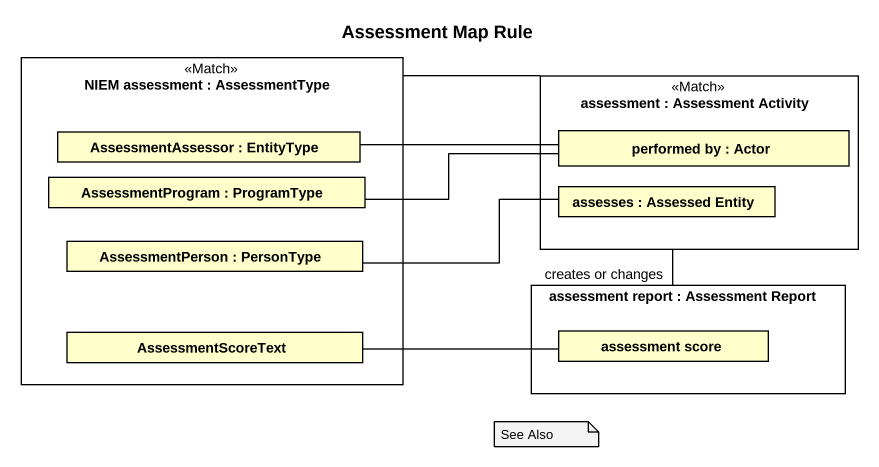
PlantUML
@startuml
title Assessment Map Rule
rectangle "NIEM assessment : AssessmentType" as NIEM_assessment <<Match>> {
  rectangle "AssessmentAssessor : EntityType" as AssessmentAssessor
  rectangle "AssessmentProgram : ProgramType" as AssessmentProgram
  rectangle "AssessmentPerson : PersonType" as AssessmentPerson
  rectangle AssessmentScoreText
}
rectangle "assessment : Assessment Activity" as assessment <<Match>> {
  rectangle "performed by : Actor" as performed_by
  rectangle "assesses : Assessed Entity" as assesses
}
rectangle "assessment report : Assessment Report" as assessment_report {
  rectangle "assessment score" as assessment_score
}
NIEM_assessment -right- assessment
AssessmentAssessor -right- performed_by
AssessmentProgram -right- performed_by
AssessmentPerson -right- assesses
assessment_report "creates or changes" -up- assessment
AssessmentScoreText -right- assessment_score
note as N1
  See Also
end note
@enduml
